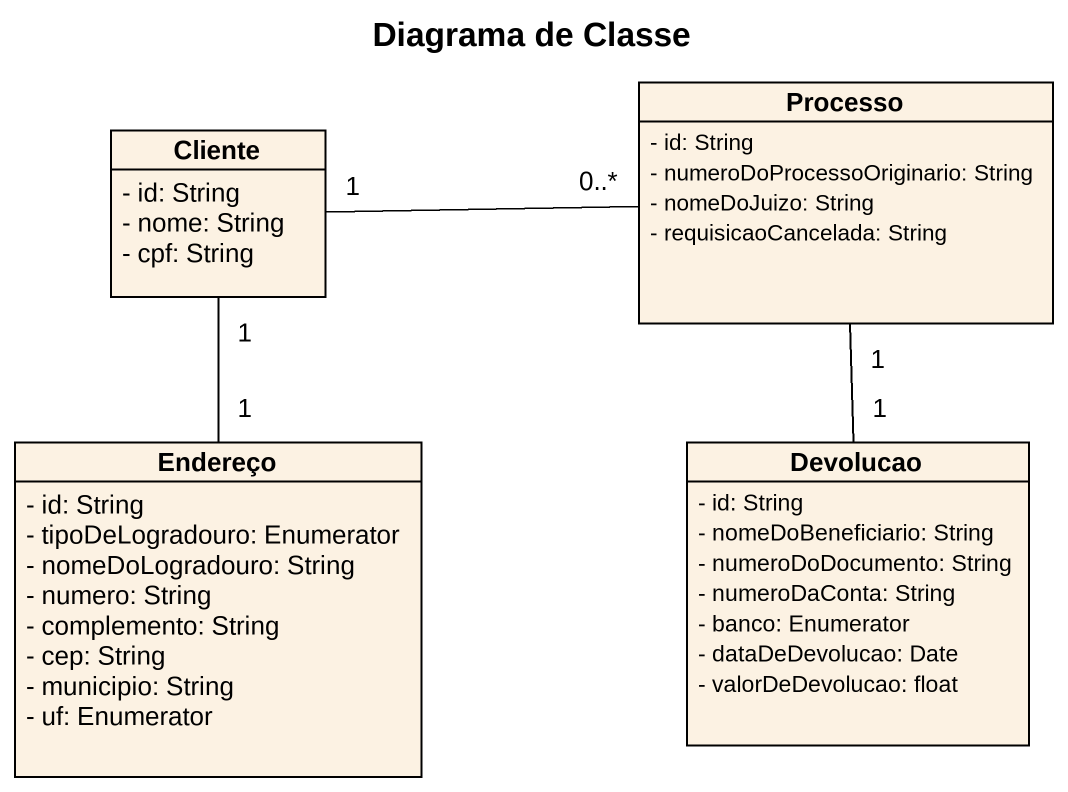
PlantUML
@startuml
title Diagrama de Classe
hide circle
hide empty members
skinparam classAttributeIconSize 0
class Processo {
  - id: String
  - numeroDoProcessoOriginario: String
  - nomeDoJuizo: String
  - requisicaoCancelada: String
}
class Cliente {
  - id: String
  - nome: String
  - cpf: String
}
class Endereço {
  - id: String
  - tipoDeLogradouro: Enumerator
  - nomeDoLogradouro: String
  - numero: String
  - complemento: String
  - cep: String
  - municipio: String
  - uf: Enumerator
}
class Devolucao {
  - id: String
  - nomeDoBeneficiario: String
  - numeroDoDocumento: String
  - numeroDaConta: String
  - banco: Enumerator
  - dataDeDevolucao: Date
  - valorDeDevolucao: float
}
Processo "1" -- "1" Devolucao
Cliente "1" -right- "0..*" Processo
Cliente "1" -- "1" Endereço
@enduml
